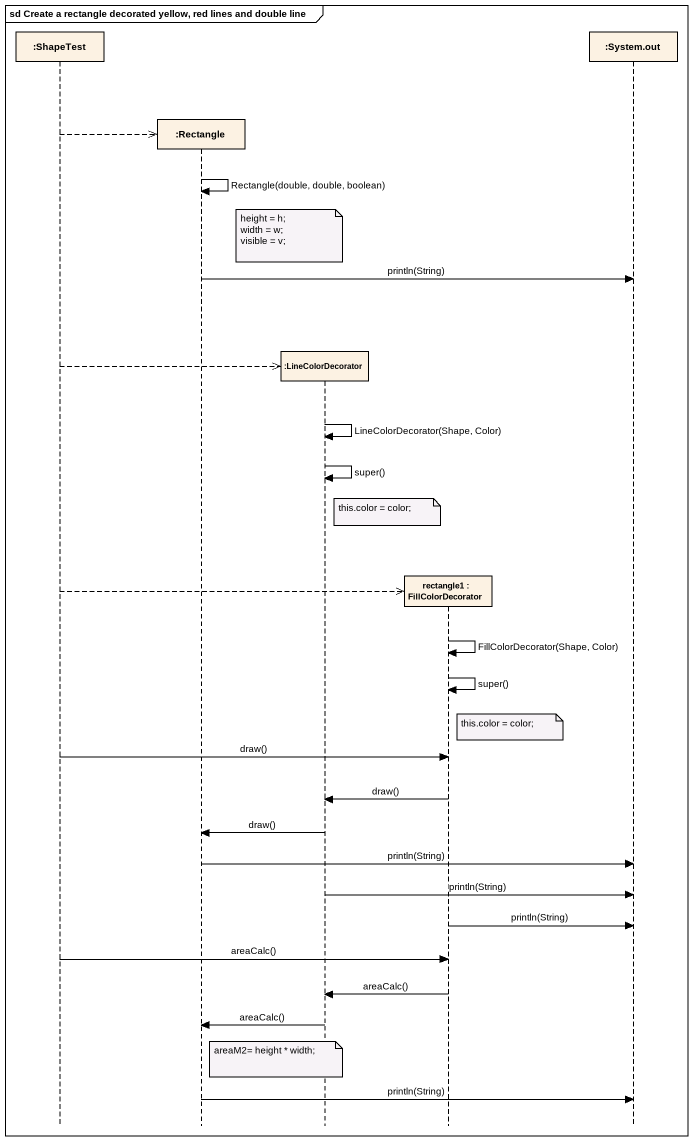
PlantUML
@startuml
mainframe sd Create a rectangle decorated yellow, red lines and double line
hide footbox
participant ":ShapeTest" as ShapeTest
participant ":Rectangle" as Rectangle_
participant ":LineColorDecorator" as LineColorDecorator
participant "rectangle1 : FillColorDecorator" as rectangle1
participant ":System.out" as System_out

ShapeTest -->> Rectangle_ **
Rectangle_ -> Rectangle_ : Rectangle(double, double, boolean)
note over LineColorDecorator
  height = h;
  width = w;
  visible = v;
end note
Rectangle_ -> System_out : println(String)
ShapeTest -->> LineColorDecorator **
LineColorDecorator -> LineColorDecorator : LineColorDecorator(Shape, Color)
LineColorDecorator -> LineColorDecorator : super()
note left of rectangle1 : this.color = color;
ShapeTest -->> rectangle1 **
rectangle1 -> rectangle1 : FillColorDecorator(Shape, Color)
rectangle1 -> rectangle1 : super()
note right of rectangle1 : this.color = color;
ShapeTest -> rectangle1 : draw()
rectangle1 -> LineColorDecorator : draw()
LineColorDecorator -> Rectangle_ : draw()
Rectangle_ -> System_out : println(String)
LineColorDecorator -> System_out : println(String)
rectangle1 -> System_out : println(String)
ShapeTest -> rectangle1 : areaCalc()
rectangle1 -> LineColorDecorator : areaCalc()
LineColorDecorator -> Rectangle_ : areaCalc()
note over LineColorDecorator : areaM2= height * width;
Rectangle_ -> System_out : println(String)
@enduml
